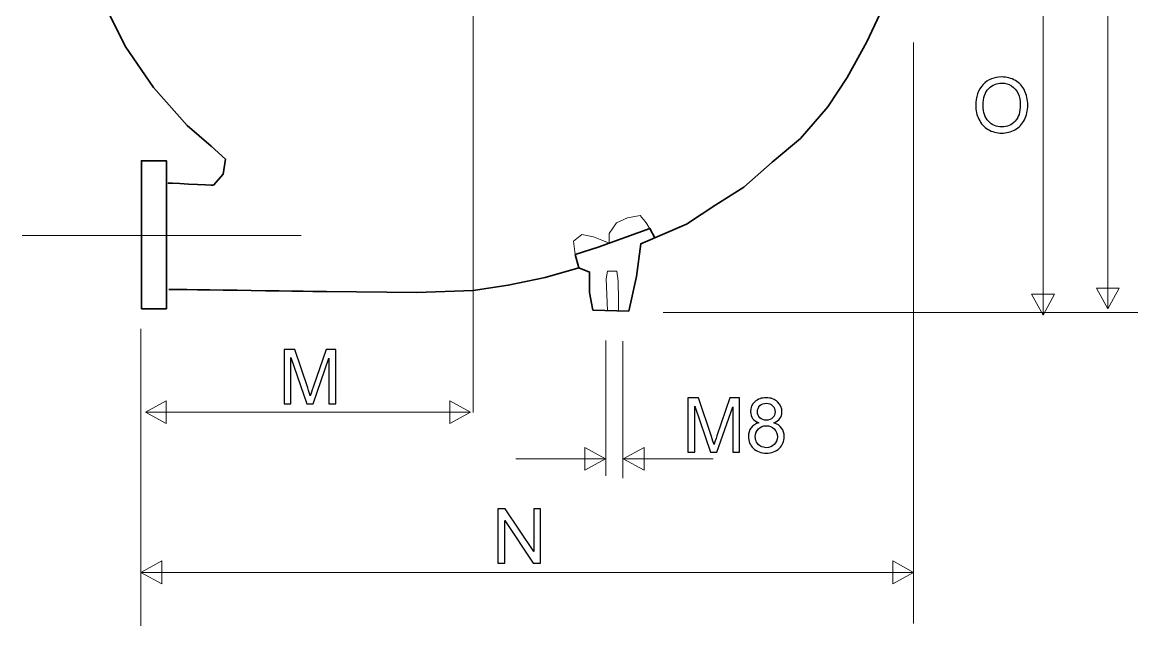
# Model space of a CAD drawing. Header units: inches. Extents: x 3020 to 5920, y 3172 to 5272.
# Drawn here: x 4797.9 to 5254.3, y 4440.3 to 4687.4 of the extents above; entities that cross this region are included whole.
import ezdxf
from ezdxf.lldxf.tags import DXFTag

# ---------------------------------------------------------------- set-up
doc = ezdxf.new("R2010")
doc.units = ezdxf.units.IN
doc.header["$MEASUREMENT"] = 0
doc.layers.add('Layer 1', color=7, linetype='Continuous')
tags = doc.linetypes.add('New Line3', pattern=[2.5, 0.5, -0.5, 1, -0.5]).pattern_tags.tags
tags[10:11] = [DXFTag(74, 4), DXFTag(75, 0), DXFTag(340, '0'), DXFTag(46, 1.0), DXFTag(50, 0.0), DXFTag(44, 0.0), DXFTag(45, 0.0)]
tags[8:9] = [DXFTag(74, 4), DXFTag(75, 0), DXFTag(340, '0'), DXFTag(46, 1.0), DXFTag(50, 0.0), DXFTag(44, 0.0), DXFTag(45, 0.0)]
tags[6:7] = [DXFTag(74, 4), DXFTag(75, 0), DXFTag(340, '0'), DXFTag(46, 1.0), DXFTag(50, 0.0), DXFTag(44, 0.0), DXFTag(45, 0.0)]
tags[4:5] = [DXFTag(74, 4), DXFTag(75, 0), DXFTag(340, '0'), DXFTag(46, 1.0), DXFTag(50, 0.0), DXFTag(44, 0.0), DXFTag(45, 0.0)]
tags = doc.linetypes.add('New Line4', pattern=[0.8, 0.5, -0.3]).pattern_tags.tags
tags[6:7] = [DXFTag(74, 4), DXFTag(75, 0), DXFTag(340, '0'), DXFTag(46, 1.0), DXFTag(50, 0.0), DXFTag(44, 0.0), DXFTag(45, 0.0)]
tags[4:5] = [DXFTag(74, 4), DXFTag(75, 0), DXFTag(340, '0'), DXFTag(46, 1.0), DXFTag(50, 0.0), DXFTag(44, 0.0), DXFTag(45, 0.0)]

msp = doc.modelspace()

# ---------------------------------------------------------------- linework, layer by layer
at = {"layer": 'Layer 1', "color": 250, "lineweight": 35}
msp.add_lwpolyline([(4846.68, 4570.09), (4856.92, 4570.09), (4856.92, 4630.66), (4846.68, 4630.66), (4846.68, 4570.09)], close=True, dxfattribs=at)
at = {"layer": 'Layer 1', "color": 250, "lineweight": 18}
for points in [[(5242.02, 4926.74), (5242.02, 4926.74), (5242.02, 4570.01), (5242.02, 4570.01)], [(5215.54, 4748.38), (5215.54, 4748.38), (5215.54, 4567.48), (5215.54, 4567.48)], [(5162.55, 4679.13), (5162.55, 4679.13), (5162.55, 4441.17), (5162.55, 4441.17)], [(5060.15, 4568.49), (5060.15, 4568.49), (5254.26, 4568.49), (5254.26, 4568.49)], [(4846.45, 4561.82), (4846.45, 4561.82), (4846.45, 4440.28), (4846.45, 4440.28)], [(5036.64, 4557.1), (5036.64, 4557.1), (5036.64, 4501.64), (5036.64, 4501.64)], [(5043.66, 4556.84), (5043.66, 4556.84), (5043.66, 4500.74), (5043.66, 4500.74)], [(4848.29, 4527.73), (4848.29, 4527.73), (4981.36, 4527.73), (4981.36, 4527.73)], [(4999.81, 4508.6), (4999.81, 4508.6), (5036.55, 4508.6), (5036.55, 4508.6)], [(5080.55, 4508.6), (5080.55, 4508.6), (5043.81, 4508.6), (5043.81, 4508.6)], [(4846.45, 4462.12), (4846.45, 4462.12), (5162.55, 4462.12), (5162.55, 4462.12)]]:
    msp.add_open_spline(points, degree=3, dxfattribs=at)
at = {"layer": 'Layer 1', "color": 250, "lineweight": 35}
for points, knots in [([(4857.88, 4577.99), (4861.89, 4577.99), (4922.38, 4577.1), (4922.38, 4577.1), (4922.38, 4577.1), (4922.38, 4577.1), (4959.3, 4576.65), (4959.3, 4576.65), (4959.3, 4576.65), (4959.3, 4576.65), (4982.43, 4577.54), (4982.43, 4577.54), (4982.43, 4577.54), (4982.43, 4577.54), (4996.66, 4579.77), (4996.66, 4579.77), (4996.66, 4579.77), (4996.66, 4579.77), (5011.79, 4582.88), (5011.79, 4582.88), (5011.79, 4582.88), (5011.79, 4582.88), (5025.57, 4586.88), (5025.57, 4586.88), (5025.57, 4586.88), (5025.57, 4586.88), (5030.02, 4585.1), (5030.02, 4585.1), (5030.02, 4585.1), (5030.02, 4585.1), (5030.02, 4576.65), (5030.02, 4576.65), (5030.02, 4576.65), (5030.02, 4576.65), (5031.36, 4569.54), (5031.36, 4569.54), (5031.36, 4569.54), (5031.36, 4569.54), (5046.03, 4569.09), (5046.03, 4569.09), (5046.03, 4569.09), (5046.03, 4569.09), (5049.15, 4583.32), (5049.15, 4583.32), (5049.15, 4583.32), (5049.15, 4583.32), (5050.93, 4596.67), (5050.93, 4596.67), (5050.93, 4596.67), (5050.93, 4596.67), (5069.61, 4604.68), (5069.61, 4604.68), (5069.61, 4604.68), (5069.61, 4604.68), (5081.62, 4612.68), (5081.62, 4612.68), (5081.62, 4612.68), (5081.62, 4612.68), (5093.18, 4619.8), (5093.18, 4619.8), (5093.18, 4619.8), (5093.18, 4619.8), (5104.75, 4630.03), (5104.75, 4630.03), (5104.75, 4630.03), (5104.75, 4630.03), (5116.31, 4639.81), (5116.31, 4639.81), (5116.31, 4639.81), (5116.31, 4639.81), (5127.43, 4652.71), (5127.43, 4652.71), (5127.43, 4652.71), (5127.43, 4652.71), (5135.44, 4664.72), (5135.44, 4664.72), (5135.44, 4664.72), (5135.44, 4664.72), (5143.45, 4679.4), (5143.45, 4679.4), (5143.45, 4679.4), (5143.45, 4679.4), (5149.67, 4692.75), (5149.67, 4692.75), (5149.67, 4692.75), (5149.67, 4692.75), (5155.46, 4710.09), (5155.46, 4710.09), (5155.46, 4710.09), (5155.46, 4710.09), (5160.35, 4729.66), (5160.35, 4729.66), (5160.35, 4729.66), (5160.35, 4729.66), (5161.68, 4743.9), (5161.68, 4743.9), (5161.68, 4743.9), (5161.68, 4743.9), (5161.68, 4760.36), (5161.68, 4760.36), (5161.68, 4760.36), (5161.68, 4760.36), (5159.9, 4773.7), (5159.9, 4773.7), (5159.9, 4773.7), (5159.9, 4773.7), (5157.68, 4785.71), (5157.68, 4785.71), (5157.68, 4785.71), (5157.68, 4785.71), (5153.68, 4799.05), (5153.68, 4799.05), (5153.68, 4799.05), (5153.68, 4799.05), (5148.78, 4813.73), (5148.78, 4813.73), (5148.78, 4813.73), (5148.78, 4813.73), (5144.62, 4824.62), (5144.62, 4824.62), (5144.62, 4824.62), (5144.62, 4824.62), (5140.15, 4834.04), (5140.15, 4834.04), (5140.15, 4834.04), (5140.15, 4834.04), (5135.69, 4841.2), (5135.69, 4841.2), (5135.69, 4841.2), (5135.69, 4841.2), (5124.76, 4854.65), (5124.76, 4854.65), (5124.76, 4854.65), (5124.76, 4854.65), (5103.86, 4876.45), (5103.86, 4876.45), (5103.86, 4876.45), (5103.86, 4876.45), (5089.63, 4887.57), (5089.63, 4887.57), (5089.63, 4887.57), (5089.63, 4887.57), (5073.61, 4899.13), (5073.61, 4899.13), (5073.61, 4899.13), (5073.61, 4899.13), (5046.03, 4912.03), (5046.03, 4912.03), (5046.03, 4912.03), (5046.03, 4912.03), (5026.46, 4919.15), (5026.46, 4919.15), (5026.46, 4919.15), (5026.46, 4919.15), (4989.99, 4923.15), (4989.99, 4923.15), (4989.99, 4923.15), (4989.99, 4923.15), (4972.2, 4922.71), (4972.2, 4922.71), (4972.2, 4922.71), (4972.2, 4922.71), (4953.96, 4920.93), (4953.96, 4920.93), (4953.96, 4920.93), (4953.96, 4920.93), (4937.5, 4917.81), (4937.5, 4917.81), (4937.5, 4917.81), (4937.5, 4917.81), (4924.16, 4912.03), (4924.16, 4912.03), (4924.16, 4912.03), (4924.16, 4912.03), (4906.37, 4904.47), (4906.37, 4904.47), (4906.37, 4904.47), (4906.37, 4904.47), (4886.35, 4893.35), (4886.35, 4893.35), (4886.35, 4893.35), (4886.35, 4893.35), (4871.23, 4880.9), (4871.23, 4880.9), (4871.23, 4880.9), (4871.23, 4880.9), (4855.22, 4863.99), (4855.22, 4863.99), (4855.22, 4863.99), (4855.22, 4863.99), (4841.43, 4843.09), (4841.43, 4843.09), (4841.43, 4843.09), (4841.43, 4843.09), (4831.2, 4822.63), (4831.2, 4822.63), (4831.2, 4822.63), (4831.2, 4822.63), (4825.41, 4805.72), (4825.41, 4805.72), (4825.41, 4805.72), (4825.41, 4805.72), (4821.86, 4787.49), (4821.86, 4787.49), (4821.86, 4787.49), (4821.86, 4787.49), (4817.85, 4764.36), (4817.85, 4764.36), (4817.85, 4764.36), (4817.85, 4764.36), (4818.74, 4743.45), (4818.74, 4743.45), (4818.74, 4743.45), (4818.74, 4743.45), (4822.75, 4719.88), (4822.75, 4719.88), (4822.75, 4719.88), (4822.75, 4719.88), (4831.2, 4695.41), (4831.2, 4695.41), (4831.2, 4695.41), (4831.2, 4695.41), (4840.09, 4677.62), (4840.09, 4677.62), (4840.09, 4677.62), (4840.09, 4677.62), (4851.66, 4660.72), (4851.66, 4660.72), (4851.66, 4660.72), (4851.66, 4660.72), (4865.45, 4645.15), (4865.45, 4645.15), (4865.45, 4645.15), (4865.45, 4645.15), (4875.23, 4636.7), (4875.23, 4636.7), (4875.23, 4636.7), (4875.23, 4636.7), (4881.01, 4631.36), (4881.01, 4631.36), (4881.01, 4631.36), (4881.01, 4631.36), (4880.12, 4625.14), (4880.12, 4625.14), (4880.12, 4625.14), (4880.12, 4625.14), (4876.12, 4620.69), (4876.12, 4620.69), (4876.12, 4620.69), (4876.12, 4620.69), (4855.22, 4621.58), (4857.44, 4621.58)], [0, 0, 0, 0, 0.015873, 0.015873, 0.015873, 0.015873, 0.031746, 0.031746, 0.031746, 0.031746, 0.047619, 0.047619, 0.047619, 0.047619, 0.063492, 0.063492, 0.063492, 0.063492, 0.079365, 0.079365, 0.079365, 0.079365, 0.095238, 0.095238, 0.095238, 0.095238, 0.111111, 0.111111, 0.111111, 0.111111, 0.126984, 0.126984, 0.126984, 0.126984, 0.142857, 0.142857, 0.142857, 0.142857, 0.15873, 0.15873, 0.15873, 0.15873, 0.174603, 0.174603, 0.174603, 0.174603, 0.190476, 0.190476, 0.190476, 0.190476, 0.206349, 0.206349, 0.206349, 0.206349, 0.222222, 0.222222, 0.222222, 0.222222, 0.238095, 0.238095, 0.238095, 0.238095, 0.253968, 0.253968, 0.253968, 0.253968, 0.269841, 0.269841, 0.269841, 0.269841, 0.285714, 0.285714, 0.285714, 0.285714, 0.301587, 0.301587, 0.301587, 0.301587, 0.31746, 0.31746, 0.31746, 0.31746, 0.333333, 0.333333, 0.333333, 0.333333, 0.349206, 0.349206, 0.349206, 0.349206, 0.365079, 0.365079, 0.365079, 0.365079, 0.380952, 0.380952, 0.380952, 0.380952, 0.396825, 0.396825, 0.396825, 0.396825, 0.412698, 0.412698, 0.412698, 0.412698, 0.428571, 0.428571, 0.428571, 0.428571, 0.444444, 0.444444, 0.444444, 0.444444, 0.460317, 0.460317, 0.460317, 0.460317, 0.47619, 0.47619, 0.47619, 0.47619, 0.492063, 0.492063, 0.492063, 0.492063, 0.507937, 0.507937, 0.507937, 0.507937, 0.52381, 0.52381, 0.52381, 0.52381, 0.539683, 0.539683, 0.539683, 0.539683, 0.555556, 0.555556, 0.555556, 0.555556, 0.571429, 0.571429, 0.571429, 0.571429, 0.587302, 0.587302, 0.587302, 0.587302, 0.603175, 0.603175, 0.603175, 0.603175, 0.619048, 0.619048, 0.619048, 0.619048, 0.634921, 0.634921, 0.634921, 0.634921, 0.650794, 0.650794, 0.650794, 0.650794, 0.666667, 0.666667, 0.666667, 0.666667, 0.68254, 0.68254, 0.68254, 0.68254, 0.698413, 0.698413, 0.698413, 0.698413, 0.714286, 0.714286, 0.714286, 0.714286, 0.730159, 0.730159, 0.730159, 0.730159, 0.746032, 0.746032, 0.746032, 0.746032, 0.761905, 0.761905, 0.761905, 0.761905, 0.777778, 0.777778, 0.777778, 0.777778, 0.793651, 0.793651, 0.793651, 0.793651, 0.809524, 0.809524, 0.809524, 0.809524, 0.825397, 0.825397, 0.825397, 0.825397, 0.84127, 0.84127, 0.84127, 0.84127, 0.857143, 0.857143, 0.857143, 0.857143, 0.873016, 0.873016, 0.873016, 0.873016, 0.888889, 0.888889, 0.888889, 0.888889, 0.904762, 0.904762, 0.904762, 0.904762, 0.920635, 0.920635, 0.920635, 0.920635, 0.936508, 0.936508, 0.936508, 0.936508, 0.952381, 0.952381, 0.952381, 0.952381, 0.968254, 0.968254, 0.968254, 0.968254, 0.984127, 0.984127, 0.984127, 0.984127, 1, 1, 1, 1]), ([(5025.57, 4586.88), (5025.57, 4586.88), (5024.18, 4592.27), (5024.18, 4592.27), (5024.18, 4592.27), (5024.18, 4592.27), (5033.5, 4595.23), (5033.5, 4595.23), (5033.5, 4595.23), (5033.5, 4595.23), (5054.64, 4602.97), (5054.64, 4602.97), (5054.64, 4602.97), (5054.64, 4602.97), (5056.75, 4599.16), (5056.75, 4599.16)], [0, 0, 0, 0, 0.25, 0.25, 0.25, 0.25, 0.5, 0.5, 0.5, 0.5, 0.75, 0.75, 0.75, 0.75, 1, 1, 1, 1])]:
    msp.add_open_spline(points, degree=3, knots=knots, dxfattribs=at)
at = {"layer": 'Layer 1', "color": 250, "linetype": 'New Line4', "lineweight": 18}
msp.add_open_spline([(4982.43, 4915.72), (4982.43, 4915.72), (4982.43, 4527.59), (4982.43, 4527.59)], degree=3, dxfattribs=at)
at = {"layer": 'Layer 1', "color": 250}
for points, knots in [([(5188.02, 4653.19), (5188.02, 4656.88), (5189.01, 4659.77), (5190.99, 4661.85), (5190.99, 4661.85), (5192.97, 4663.94), (5195.53, 4664.98), (5198.66, 4664.98), (5198.66, 4664.98), (5200.71, 4664.98), (5202.56, 4664.49), (5204.21, 4663.52), (5204.21, 4663.52), (5205.85, 4662.53), (5207.11, 4661.17), (5207.97, 4659.41), (5207.97, 4659.41), (5208.84, 4657.66), (5209.27, 4655.67), (5209.27, 4653.45), (5209.27, 4653.45), (5209.27, 4651.2), (5208.82, 4649.18), (5207.91, 4647.4), (5207.91, 4647.4), (5207, 4645.62), (5205.71, 4644.28), (5204.04, 4643.36), (5204.04, 4643.36), (5202.37, 4642.45), (5200.58, 4641.99), (5198.65, 4641.99), (5198.65, 4641.99), (5196.55, 4641.99), (5194.68, 4642.49), (5193.04, 4643.51), (5193.04, 4643.51), (5191.39, 4644.52), (5190.14, 4645.9), (5189.29, 4647.65), (5189.29, 4647.65), (5188.44, 4649.39), (5188.02, 4651.24), (5188.02, 4653.19)], [0, 0, 0, 0, 0.090909, 0.090909, 0.090909, 0.090909, 0.181818, 0.181818, 0.181818, 0.181818, 0.272727, 0.272727, 0.272727, 0.272727, 0.363636, 0.363636, 0.363636, 0.363636, 0.454545, 0.454545, 0.454545, 0.454545, 0.545455, 0.545455, 0.545455, 0.545455, 0.636364, 0.636364, 0.636364, 0.636364, 0.727273, 0.727273, 0.727273, 0.727273, 0.818182, 0.818182, 0.818182, 0.818182, 0.909091, 0.909091, 0.909091, 0.909091, 1, 1, 1, 1]), ([(5191.05, 4653.15), (5191.05, 4650.47), (5191.77, 4648.36), (5193.21, 4646.82), (5193.21, 4646.82), (5194.65, 4645.28), (5196.46, 4644.51), (5198.63, 4644.51), (5198.63, 4644.51), (5200.85, 4644.51), (5202.67, 4645.28), (5204.09, 4646.84), (5204.09, 4646.84), (5205.52, 4648.4), (5206.24, 4650.61), (5206.24, 4653.47), (5206.24, 4653.47), (5206.24, 4655.27), (5205.93, 4656.85), (5205.32, 4658.2), (5205.32, 4658.2), (5204.71, 4659.55), (5203.81, 4660.6), (5202.64, 4661.34), (5202.64, 4661.34), (5201.46, 4662.08), (5200.14, 4662.45), (5198.68, 4662.45), (5198.68, 4662.45), (5196.59, 4662.45), (5194.8, 4661.74), (5193.3, 4660.31), (5193.3, 4660.31), (5191.8, 4658.88), (5191.05, 4656.49), (5191.05, 4653.15)], [0, 0, 0, 0, 0.111111, 0.111111, 0.111111, 0.111111, 0.222222, 0.222222, 0.222222, 0.222222, 0.333333, 0.333333, 0.333333, 0.333333, 0.444444, 0.444444, 0.444444, 0.444444, 0.555556, 0.555556, 0.555556, 0.555556, 0.666667, 0.666667, 0.666667, 0.666667, 0.777778, 0.777778, 0.777778, 0.777778, 0.888889, 0.888889, 0.888889, 0.888889, 1, 1, 1, 1]), ([(4905.02, 4531.17), (4905.02, 4531.17), (4905.02, 4553.39), (4905.02, 4553.39), (4905.02, 4553.39), (4905.02, 4553.39), (4909.44, 4553.39), (4909.44, 4553.39), (4909.44, 4553.39), (4909.44, 4553.39), (4914.7, 4537.65), (4914.7, 4537.65), (4914.7, 4537.65), (4915.19, 4536.19), (4915.55, 4535.09), (4915.76, 4534.36), (4915.76, 4534.36), (4916.02, 4535.17), (4916.41, 4536.36), (4916.95, 4537.93), (4916.95, 4537.93), (4916.95, 4537.93), (4922.27, 4553.39), (4922.27, 4553.39), (4922.27, 4553.39), (4922.27, 4553.39), (4926.22, 4553.39), (4926.22, 4553.39), (4926.22, 4553.39), (4926.22, 4553.39), (4926.22, 4531.17), (4926.22, 4531.17), (4926.22, 4531.17), (4926.22, 4531.17), (4923.39, 4531.17), (4923.39, 4531.17), (4923.39, 4531.17), (4923.39, 4531.17), (4923.39, 4549.77), (4923.39, 4549.77), (4923.39, 4549.77), (4923.39, 4549.77), (4916.93, 4531.17), (4916.93, 4531.17), (4916.93, 4531.17), (4916.93, 4531.17), (4914.28, 4531.17), (4914.28, 4531.17), (4914.28, 4531.17), (4914.28, 4531.17), (4907.85, 4550.08), (4907.85, 4550.08), (4907.85, 4550.08), (4907.85, 4550.08), (4907.85, 4531.17), (4907.85, 4531.17), (4907.85, 4531.17), (4907.85, 4531.17), (4905.02, 4531.17), (4905.02, 4531.17)], [0, 0, 0, 0, 0.066667, 0.066667, 0.066667, 0.066667, 0.133333, 0.133333, 0.133333, 0.133333, 0.2, 0.2, 0.2, 0.2, 0.266667, 0.266667, 0.266667, 0.266667, 0.333333, 0.333333, 0.333333, 0.333333, 0.4, 0.4, 0.4, 0.4, 0.466667, 0.466667, 0.466667, 0.466667, 0.533333, 0.533333, 0.533333, 0.533333, 0.6, 0.6, 0.6, 0.6, 0.666667, 0.666667, 0.666667, 0.666667, 0.733333, 0.733333, 0.733333, 0.733333, 0.8, 0.8, 0.8, 0.8, 0.866667, 0.866667, 0.866667, 0.866667, 0.933333, 0.933333, 0.933333, 0.933333, 1, 1, 1, 1]), ([(5070.18, 4511.31), (5070.18, 4511.31), (5070.18, 4533.53), (5070.18, 4533.53), (5070.18, 4533.53), (5070.18, 4533.53), (5074.61, 4533.53), (5074.61, 4533.53), (5074.61, 4533.53), (5074.61, 4533.53), (5079.87, 4517.79), (5079.87, 4517.79), (5079.87, 4517.79), (5080.36, 4516.33), (5080.71, 4515.23), (5080.93, 4514.5), (5080.93, 4514.5), (5081.18, 4515.31), (5081.58, 4516.5), (5082.12, 4518.07), (5082.12, 4518.07), (5082.12, 4518.07), (5087.43, 4533.53), (5087.43, 4533.53), (5087.43, 4533.53), (5087.43, 4533.53), (5091.39, 4533.53), (5091.39, 4533.53), (5091.39, 4533.53), (5091.39, 4533.53), (5091.39, 4511.31), (5091.39, 4511.31), (5091.39, 4511.31), (5091.39, 4511.31), (5088.56, 4511.31), (5088.56, 4511.31), (5088.56, 4511.31), (5088.56, 4511.31), (5088.56, 4529.91), (5088.56, 4529.91), (5088.56, 4529.91), (5088.56, 4529.91), (5082.1, 4511.31), (5082.1, 4511.31), (5082.1, 4511.31), (5082.1, 4511.31), (5079.45, 4511.31), (5079.45, 4511.31), (5079.45, 4511.31), (5079.45, 4511.31), (5073.02, 4530.22), (5073.02, 4530.22), (5073.02, 4530.22), (5073.02, 4530.22), (5073.02, 4511.31), (5073.02, 4511.31), (5073.02, 4511.31), (5073.02, 4511.31), (5070.18, 4511.31), (5070.18, 4511.31)], [0, 0, 0, 0, 0.066667, 0.066667, 0.066667, 0.066667, 0.133333, 0.133333, 0.133333, 0.133333, 0.2, 0.2, 0.2, 0.2, 0.266667, 0.266667, 0.266667, 0.266667, 0.333333, 0.333333, 0.333333, 0.333333, 0.4, 0.4, 0.4, 0.4, 0.466667, 0.466667, 0.466667, 0.466667, 0.533333, 0.533333, 0.533333, 0.533333, 0.6, 0.6, 0.6, 0.6, 0.666667, 0.666667, 0.666667, 0.666667, 0.733333, 0.733333, 0.733333, 0.733333, 0.8, 0.8, 0.8, 0.8, 0.866667, 0.866667, 0.866667, 0.866667, 0.933333, 0.933333, 0.933333, 0.933333, 1, 1, 1, 1]), ([(5099.23, 4523.36), (5098.1, 4523.77), (5097.26, 4524.36), (5096.71, 4525.13), (5096.71, 4525.13), (5096.17, 4525.9), (5095.89, 4526.82), (5095.89, 4527.89), (5095.89, 4527.89), (5095.89, 4529.51), (5096.47, 4530.86), (5097.64, 4531.97), (5097.64, 4531.97), (5098.8, 4533.07), (5100.34, 4533.62), (5102.27, 4533.62), (5102.27, 4533.62), (5104.21, 4533.62), (5105.78, 4533.06), (5106.96, 4531.93), (5106.96, 4531.93), (5108.14, 4530.8), (5108.73, 4529.43), (5108.73, 4527.81), (5108.73, 4527.81), (5108.73, 4526.78), (5108.46, 4525.89), (5107.92, 4525.12), (5107.92, 4525.12), (5107.38, 4524.36), (5106.56, 4523.77), (5105.46, 4523.36), (5105.46, 4523.36), (5106.82, 4522.91), (5107.86, 4522.2), (5108.58, 4521.2), (5108.58, 4521.2), (5109.28, 4520.22), (5109.64, 4519.03), (5109.64, 4517.66), (5109.64, 4517.66), (5109.64, 4515.76), (5108.97, 4514.16), (5107.63, 4512.87), (5107.63, 4512.87), (5106.28, 4511.57), (5104.51, 4510.93), (5102.32, 4510.93), (5102.32, 4510.93), (5100.13, 4510.93), (5098.36, 4511.57), (5097.02, 4512.87), (5097.02, 4512.87), (5095.67, 4514.17), (5095, 4515.79), (5095, 4517.73), (5095, 4517.73), (5095, 4519.18), (5095.37, 4520.39), (5096.1, 4521.36), (5096.1, 4521.36), (5096.83, 4522.34), (5097.88, 4523), (5099.23, 4523.36)], [0, 0, 0, 0, 0.0625, 0.0625, 0.0625, 0.0625, 0.125, 0.125, 0.125, 0.125, 0.1875, 0.1875, 0.1875, 0.1875, 0.25, 0.25, 0.25, 0.25, 0.3125, 0.3125, 0.3125, 0.3125, 0.375, 0.375, 0.375, 0.375, 0.4375, 0.4375, 0.4375, 0.4375, 0.5, 0.5, 0.5, 0.5, 0.5625, 0.5625, 0.5625, 0.5625, 0.625, 0.625, 0.625, 0.625, 0.6875, 0.6875, 0.6875, 0.6875, 0.75, 0.75, 0.75, 0.75, 0.8125, 0.8125, 0.8125, 0.8125, 0.875, 0.875, 0.875, 0.875, 0.9375, 0.9375, 0.9375, 0.9375, 1, 1, 1, 1]), ([(5098.68, 4527.98), (5098.68, 4526.93), (5099.02, 4526.07), (5099.7, 4525.4), (5099.7, 4525.4), (5100.37, 4524.74), (5101.25, 4524.4), (5102.34, 4524.4), (5102.34, 4524.4), (5103.39, 4524.4), (5104.25, 4524.73), (5104.92, 4525.39), (5104.92, 4525.39), (5105.59, 4526.06), (5105.93, 4526.87), (5105.93, 4527.83), (5105.93, 4527.83), (5105.93, 4528.83), (5105.58, 4529.67), (5104.89, 4530.35), (5104.89, 4530.35), (5104.2, 4531.03), (5103.34, 4531.38), (5102.3, 4531.38), (5102.3, 4531.38), (5101.26, 4531.38), (5100.4, 4531.04), (5099.71, 4530.38), (5099.71, 4530.38), (5099.02, 4529.71), (5098.68, 4528.91), (5098.68, 4527.98)], [0, 0, 0, 0, 0.125, 0.125, 0.125, 0.125, 0.25, 0.25, 0.25, 0.25, 0.375, 0.375, 0.375, 0.375, 0.5, 0.5, 0.5, 0.5, 0.625, 0.625, 0.625, 0.625, 0.75, 0.75, 0.75, 0.75, 0.875, 0.875, 0.875, 0.875, 1, 1, 1, 1]), ([(5097.8, 4517.72), (5097.8, 4516.94), (5097.99, 4516.18), (5098.36, 4515.46), (5098.36, 4515.46), (5098.72, 4514.73), (5099.27, 4514.17), (5100, 4513.77), (5100, 4513.77), (5100.73, 4513.37), (5101.51, 4513.17), (5102.35, 4513.17), (5102.35, 4513.17), (5103.65, 4513.17), (5104.73, 4513.59), (5105.58, 4514.43), (5105.58, 4514.43), (5106.43, 4515.27), (5106.85, 4516.34), (5106.85, 4517.63), (5106.85, 4517.63), (5106.85, 4518.94), (5106.42, 4520.03), (5105.54, 4520.89), (5105.54, 4520.89), (5104.67, 4521.75), (5103.57, 4522.18), (5102.26, 4522.18), (5102.26, 4522.18), (5100.97, 4522.18), (5099.91, 4521.75), (5099.07, 4520.9), (5099.07, 4520.9), (5098.23, 4520.05), (5097.8, 4518.99), (5097.8, 4517.72)], [0, 0, 0, 0, 0.111111, 0.111111, 0.111111, 0.111111, 0.222222, 0.222222, 0.222222, 0.222222, 0.333333, 0.333333, 0.333333, 0.333333, 0.444444, 0.444444, 0.444444, 0.444444, 0.555556, 0.555556, 0.555556, 0.555556, 0.666667, 0.666667, 0.666667, 0.666667, 0.777778, 0.777778, 0.777778, 0.777778, 0.888889, 0.888889, 0.888889, 0.888889, 1, 1, 1, 1]), ([(4992.49, 4465.94), (4992.49, 4465.94), (4992.49, 4488.16), (4992.49, 4488.16), (4992.49, 4488.16), (4992.49, 4488.16), (4995.5, 4488.16), (4995.5, 4488.16), (4995.5, 4488.16), (4995.5, 4488.16), (5007.17, 4470.72), (5007.17, 4470.72), (5007.17, 4470.72), (5007.17, 4470.72), (5007.17, 4488.16), (5007.17, 4488.16), (5007.17, 4488.16), (5007.17, 4488.16), (5009.99, 4488.16), (5009.99, 4488.16), (5009.99, 4488.16), (5009.99, 4488.16), (5009.99, 4465.94), (5009.99, 4465.94), (5009.99, 4465.94), (5009.99, 4465.94), (5006.98, 4465.94), (5006.98, 4465.94), (5006.98, 4465.94), (5006.98, 4465.94), (4995.31, 4483.4), (4995.31, 4483.4), (4995.31, 4483.4), (4995.31, 4483.4), (4995.31, 4465.94), (4995.31, 4465.94), (4995.31, 4465.94), (4995.31, 4465.94), (4992.49, 4465.94), (4992.49, 4465.94)], [0, 0, 0, 0, 0.1, 0.1, 0.1, 0.1, 0.2, 0.2, 0.2, 0.2, 0.3, 0.3, 0.3, 0.3, 0.4, 0.4, 0.4, 0.4, 0.5, 0.5, 0.5, 0.5, 0.6, 0.6, 0.6, 0.6, 0.7, 0.7, 0.7, 0.7, 0.8, 0.8, 0.8, 0.8, 0.9, 0.9, 0.9, 0.9, 1, 1, 1, 1])]:
    msp.add_open_spline(points, degree=3, knots=knots, dxfattribs=at)
at = {"layer": 'Layer 1', "color": 250, "lineweight": 9}
for points, knots in [([(5188.02, 4653.19), (5188.02, 4656.88), (5189.01, 4659.77), (5190.99, 4661.85), (5190.99, 4661.85), (5192.97, 4663.94), (5195.53, 4664.98), (5198.66, 4664.98), (5198.66, 4664.98), (5200.71, 4664.98), (5202.56, 4664.49), (5204.21, 4663.52), (5204.21, 4663.52), (5205.85, 4662.53), (5207.11, 4661.17), (5207.97, 4659.41), (5207.97, 4659.41), (5208.84, 4657.66), (5209.27, 4655.67), (5209.27, 4653.45), (5209.27, 4653.45), (5209.27, 4651.2), (5208.82, 4649.18), (5207.91, 4647.4), (5207.91, 4647.4), (5207, 4645.62), (5205.71, 4644.28), (5204.04, 4643.36), (5204.04, 4643.36), (5202.37, 4642.45), (5200.58, 4641.99), (5198.65, 4641.99), (5198.65, 4641.99), (5196.55, 4641.99), (5194.68, 4642.49), (5193.04, 4643.51), (5193.04, 4643.51), (5191.39, 4644.52), (5190.14, 4645.9), (5189.29, 4647.65), (5189.29, 4647.65), (5188.44, 4649.39), (5188.02, 4651.24), (5188.02, 4653.19)], [0, 0, 0, 0, 0.090909, 0.090909, 0.090909, 0.090909, 0.181818, 0.181818, 0.181818, 0.181818, 0.272727, 0.272727, 0.272727, 0.272727, 0.363636, 0.363636, 0.363636, 0.363636, 0.454545, 0.454545, 0.454545, 0.454545, 0.545455, 0.545455, 0.545455, 0.545455, 0.636364, 0.636364, 0.636364, 0.636364, 0.727273, 0.727273, 0.727273, 0.727273, 0.818182, 0.818182, 0.818182, 0.818182, 0.909091, 0.909091, 0.909091, 0.909091, 1, 1, 1, 1]), ([(5191.05, 4653.15), (5191.05, 4650.47), (5191.77, 4648.36), (5193.21, 4646.82), (5193.21, 4646.82), (5194.65, 4645.28), (5196.46, 4644.51), (5198.63, 4644.51), (5198.63, 4644.51), (5200.85, 4644.51), (5202.67, 4645.28), (5204.09, 4646.84), (5204.09, 4646.84), (5205.52, 4648.4), (5206.24, 4650.61), (5206.24, 4653.47), (5206.24, 4653.47), (5206.24, 4655.27), (5205.93, 4656.85), (5205.32, 4658.2), (5205.32, 4658.2), (5204.71, 4659.55), (5203.81, 4660.6), (5202.64, 4661.34), (5202.64, 4661.34), (5201.46, 4662.08), (5200.14, 4662.45), (5198.68, 4662.45), (5198.68, 4662.45), (5196.59, 4662.45), (5194.8, 4661.74), (5193.3, 4660.31), (5193.3, 4660.31), (5191.8, 4658.88), (5191.05, 4656.49), (5191.05, 4653.15)], [0, 0, 0, 0, 0.111111, 0.111111, 0.111111, 0.111111, 0.222222, 0.222222, 0.222222, 0.222222, 0.333333, 0.333333, 0.333333, 0.333333, 0.444444, 0.444444, 0.444444, 0.444444, 0.555556, 0.555556, 0.555556, 0.555556, 0.666667, 0.666667, 0.666667, 0.666667, 0.777778, 0.777778, 0.777778, 0.777778, 0.888889, 0.888889, 0.888889, 0.888889, 1, 1, 1, 1]), ([(4905.02, 4531.17), (4905.02, 4531.17), (4905.02, 4553.39), (4905.02, 4553.39), (4905.02, 4553.39), (4905.02, 4553.39), (4909.44, 4553.39), (4909.44, 4553.39), (4909.44, 4553.39), (4909.44, 4553.39), (4914.7, 4537.65), (4914.7, 4537.65), (4914.7, 4537.65), (4915.19, 4536.19), (4915.55, 4535.09), (4915.76, 4534.36), (4915.76, 4534.36), (4916.02, 4535.17), (4916.41, 4536.36), (4916.95, 4537.93), (4916.95, 4537.93), (4916.95, 4537.93), (4922.27, 4553.39), (4922.27, 4553.39), (4922.27, 4553.39), (4922.27, 4553.39), (4926.22, 4553.39), (4926.22, 4553.39), (4926.22, 4553.39), (4926.22, 4553.39), (4926.22, 4531.17), (4926.22, 4531.17), (4926.22, 4531.17), (4926.22, 4531.17), (4923.39, 4531.17), (4923.39, 4531.17), (4923.39, 4531.17), (4923.39, 4531.17), (4923.39, 4549.77), (4923.39, 4549.77), (4923.39, 4549.77), (4923.39, 4549.77), (4916.93, 4531.17), (4916.93, 4531.17), (4916.93, 4531.17), (4916.93, 4531.17), (4914.28, 4531.17), (4914.28, 4531.17), (4914.28, 4531.17), (4914.28, 4531.17), (4907.85, 4550.08), (4907.85, 4550.08), (4907.85, 4550.08), (4907.85, 4550.08), (4907.85, 4531.17), (4907.85, 4531.17), (4907.85, 4531.17), (4907.85, 4531.17), (4905.02, 4531.17), (4905.02, 4531.17)], [0, 0, 0, 0, 0.066667, 0.066667, 0.066667, 0.066667, 0.133333, 0.133333, 0.133333, 0.133333, 0.2, 0.2, 0.2, 0.2, 0.266667, 0.266667, 0.266667, 0.266667, 0.333333, 0.333333, 0.333333, 0.333333, 0.4, 0.4, 0.4, 0.4, 0.466667, 0.466667, 0.466667, 0.466667, 0.533333, 0.533333, 0.533333, 0.533333, 0.6, 0.6, 0.6, 0.6, 0.666667, 0.666667, 0.666667, 0.666667, 0.733333, 0.733333, 0.733333, 0.733333, 0.8, 0.8, 0.8, 0.8, 0.866667, 0.866667, 0.866667, 0.866667, 0.933333, 0.933333, 0.933333, 0.933333, 1, 1, 1, 1]), ([(5070.18, 4511.31), (5070.18, 4511.31), (5070.18, 4533.53), (5070.18, 4533.53), (5070.18, 4533.53), (5070.18, 4533.53), (5074.61, 4533.53), (5074.61, 4533.53), (5074.61, 4533.53), (5074.61, 4533.53), (5079.87, 4517.79), (5079.87, 4517.79), (5079.87, 4517.79), (5080.36, 4516.33), (5080.71, 4515.23), (5080.93, 4514.5), (5080.93, 4514.5), (5081.18, 4515.31), (5081.58, 4516.5), (5082.12, 4518.07), (5082.12, 4518.07), (5082.12, 4518.07), (5087.43, 4533.53), (5087.43, 4533.53), (5087.43, 4533.53), (5087.43, 4533.53), (5091.39, 4533.53), (5091.39, 4533.53), (5091.39, 4533.53), (5091.39, 4533.53), (5091.39, 4511.31), (5091.39, 4511.31), (5091.39, 4511.31), (5091.39, 4511.31), (5088.56, 4511.31), (5088.56, 4511.31), (5088.56, 4511.31), (5088.56, 4511.31), (5088.56, 4529.91), (5088.56, 4529.91), (5088.56, 4529.91), (5088.56, 4529.91), (5082.1, 4511.31), (5082.1, 4511.31), (5082.1, 4511.31), (5082.1, 4511.31), (5079.45, 4511.31), (5079.45, 4511.31), (5079.45, 4511.31), (5079.45, 4511.31), (5073.02, 4530.22), (5073.02, 4530.22), (5073.02, 4530.22), (5073.02, 4530.22), (5073.02, 4511.31), (5073.02, 4511.31), (5073.02, 4511.31), (5073.02, 4511.31), (5070.18, 4511.31), (5070.18, 4511.31)], [0, 0, 0, 0, 0.066667, 0.066667, 0.066667, 0.066667, 0.133333, 0.133333, 0.133333, 0.133333, 0.2, 0.2, 0.2, 0.2, 0.266667, 0.266667, 0.266667, 0.266667, 0.333333, 0.333333, 0.333333, 0.333333, 0.4, 0.4, 0.4, 0.4, 0.466667, 0.466667, 0.466667, 0.466667, 0.533333, 0.533333, 0.533333, 0.533333, 0.6, 0.6, 0.6, 0.6, 0.666667, 0.666667, 0.666667, 0.666667, 0.733333, 0.733333, 0.733333, 0.733333, 0.8, 0.8, 0.8, 0.8, 0.866667, 0.866667, 0.866667, 0.866667, 0.933333, 0.933333, 0.933333, 0.933333, 1, 1, 1, 1]), ([(5099.23, 4523.36), (5098.1, 4523.77), (5097.26, 4524.36), (5096.71, 4525.13), (5096.71, 4525.13), (5096.17, 4525.9), (5095.89, 4526.82), (5095.89, 4527.89), (5095.89, 4527.89), (5095.89, 4529.51), (5096.47, 4530.86), (5097.64, 4531.97), (5097.64, 4531.97), (5098.8, 4533.07), (5100.34, 4533.62), (5102.27, 4533.62), (5102.27, 4533.62), (5104.21, 4533.62), (5105.78, 4533.06), (5106.96, 4531.93), (5106.96, 4531.93), (5108.14, 4530.8), (5108.73, 4529.43), (5108.73, 4527.81), (5108.73, 4527.81), (5108.73, 4526.78), (5108.46, 4525.89), (5107.92, 4525.12), (5107.92, 4525.12), (5107.38, 4524.36), (5106.56, 4523.77), (5105.46, 4523.36), (5105.46, 4523.36), (5106.82, 4522.91), (5107.86, 4522.2), (5108.58, 4521.2), (5108.58, 4521.2), (5109.28, 4520.22), (5109.64, 4519.03), (5109.64, 4517.66), (5109.64, 4517.66), (5109.64, 4515.76), (5108.97, 4514.16), (5107.63, 4512.87), (5107.63, 4512.87), (5106.28, 4511.57), (5104.51, 4510.93), (5102.32, 4510.93), (5102.32, 4510.93), (5100.13, 4510.93), (5098.36, 4511.57), (5097.02, 4512.87), (5097.02, 4512.87), (5095.67, 4514.17), (5095, 4515.79), (5095, 4517.73), (5095, 4517.73), (5095, 4519.18), (5095.37, 4520.39), (5096.1, 4521.36), (5096.1, 4521.36), (5096.83, 4522.34), (5097.88, 4523), (5099.23, 4523.36)], [0, 0, 0, 0, 0.0625, 0.0625, 0.0625, 0.0625, 0.125, 0.125, 0.125, 0.125, 0.1875, 0.1875, 0.1875, 0.1875, 0.25, 0.25, 0.25, 0.25, 0.3125, 0.3125, 0.3125, 0.3125, 0.375, 0.375, 0.375, 0.375, 0.4375, 0.4375, 0.4375, 0.4375, 0.5, 0.5, 0.5, 0.5, 0.5625, 0.5625, 0.5625, 0.5625, 0.625, 0.625, 0.625, 0.625, 0.6875, 0.6875, 0.6875, 0.6875, 0.75, 0.75, 0.75, 0.75, 0.8125, 0.8125, 0.8125, 0.8125, 0.875, 0.875, 0.875, 0.875, 0.9375, 0.9375, 0.9375, 0.9375, 1, 1, 1, 1]), ([(5098.68, 4527.98), (5098.68, 4526.93), (5099.02, 4526.07), (5099.7, 4525.4), (5099.7, 4525.4), (5100.37, 4524.74), (5101.25, 4524.4), (5102.34, 4524.4), (5102.34, 4524.4), (5103.39, 4524.4), (5104.25, 4524.73), (5104.92, 4525.39), (5104.92, 4525.39), (5105.59, 4526.06), (5105.93, 4526.87), (5105.93, 4527.83), (5105.93, 4527.83), (5105.93, 4528.83), (5105.58, 4529.67), (5104.89, 4530.35), (5104.89, 4530.35), (5104.2, 4531.03), (5103.34, 4531.38), (5102.3, 4531.38), (5102.3, 4531.38), (5101.26, 4531.38), (5100.4, 4531.04), (5099.71, 4530.38), (5099.71, 4530.38), (5099.02, 4529.71), (5098.68, 4528.91), (5098.68, 4527.98)], [0, 0, 0, 0, 0.125, 0.125, 0.125, 0.125, 0.25, 0.25, 0.25, 0.25, 0.375, 0.375, 0.375, 0.375, 0.5, 0.5, 0.5, 0.5, 0.625, 0.625, 0.625, 0.625, 0.75, 0.75, 0.75, 0.75, 0.875, 0.875, 0.875, 0.875, 1, 1, 1, 1]), ([(5097.8, 4517.72), (5097.8, 4516.94), (5097.99, 4516.18), (5098.36, 4515.46), (5098.36, 4515.46), (5098.72, 4514.73), (5099.27, 4514.17), (5100, 4513.77), (5100, 4513.77), (5100.73, 4513.37), (5101.51, 4513.17), (5102.35, 4513.17), (5102.35, 4513.17), (5103.65, 4513.17), (5104.73, 4513.59), (5105.58, 4514.43), (5105.58, 4514.43), (5106.43, 4515.27), (5106.85, 4516.34), (5106.85, 4517.63), (5106.85, 4517.63), (5106.85, 4518.94), (5106.42, 4520.03), (5105.54, 4520.89), (5105.54, 4520.89), (5104.67, 4521.75), (5103.57, 4522.18), (5102.26, 4522.18), (5102.26, 4522.18), (5100.97, 4522.18), (5099.91, 4521.75), (5099.07, 4520.9), (5099.07, 4520.9), (5098.23, 4520.05), (5097.8, 4518.99), (5097.8, 4517.72)], [0, 0, 0, 0, 0.111111, 0.111111, 0.111111, 0.111111, 0.222222, 0.222222, 0.222222, 0.222222, 0.333333, 0.333333, 0.333333, 0.333333, 0.444444, 0.444444, 0.444444, 0.444444, 0.555556, 0.555556, 0.555556, 0.555556, 0.666667, 0.666667, 0.666667, 0.666667, 0.777778, 0.777778, 0.777778, 0.777778, 0.888889, 0.888889, 0.888889, 0.888889, 1, 1, 1, 1]), ([(4992.49, 4465.94), (4992.49, 4465.94), (4992.49, 4488.16), (4992.49, 4488.16), (4992.49, 4488.16), (4992.49, 4488.16), (4995.5, 4488.16), (4995.5, 4488.16), (4995.5, 4488.16), (4995.5, 4488.16), (5007.17, 4470.72), (5007.17, 4470.72), (5007.17, 4470.72), (5007.17, 4470.72), (5007.17, 4488.16), (5007.17, 4488.16), (5007.17, 4488.16), (5007.17, 4488.16), (5009.99, 4488.16), (5009.99, 4488.16), (5009.99, 4488.16), (5009.99, 4488.16), (5009.99, 4465.94), (5009.99, 4465.94), (5009.99, 4465.94), (5009.99, 4465.94), (5006.98, 4465.94), (5006.98, 4465.94), (5006.98, 4465.94), (5006.98, 4465.94), (4995.31, 4483.4), (4995.31, 4483.4), (4995.31, 4483.4), (4995.31, 4483.4), (4995.31, 4465.94), (4995.31, 4465.94), (4995.31, 4465.94), (4995.31, 4465.94), (4992.49, 4465.94), (4992.49, 4465.94)], [0, 0, 0, 0, 0.1, 0.1, 0.1, 0.1, 0.2, 0.2, 0.2, 0.2, 0.3, 0.3, 0.3, 0.3, 0.4, 0.4, 0.4, 0.4, 0.5, 0.5, 0.5, 0.5, 0.6, 0.6, 0.6, 0.6, 0.7, 0.7, 0.7, 0.7, 0.8, 0.8, 0.8, 0.8, 0.9, 0.9, 0.9, 0.9, 1, 1, 1, 1])]:
    msp.add_open_spline(points, degree=3, knots=knots, dxfattribs=at)
at = {"layer": 'Layer 1', "color": 250, "lineweight": 18}
for points, knots in [([(5024.18, 4592.27), (5024.18, 4592.27), (5023.5, 4597.73), (5023.5, 4597.73), (5023.5, 4597.73), (5023.5, 4597.73), (5026.91, 4600.46), (5026.91, 4600.46), (5026.91, 4600.46), (5026.91, 4600.46), (5031.68, 4599.55), (5031.68, 4599.55), (5031.68, 4599.55), (5031.68, 4599.55), (5035.09, 4598.19), (5035.09, 4598.19), (5035.09, 4598.19), (5035.09, 4598.19), (5038.1, 4596.91), (5038.1, 4596.91), (5038.1, 4596.91), (5038.1, 4596.91), (5038.05, 4600.92), (5038.05, 4600.92), (5038.05, 4600.92), (5038.05, 4600.92), (5041, 4605.24), (5041, 4605.24), (5041, 4605.24), (5041, 4605.24), (5045.55, 4607.29), (5045.55, 4607.29), (5045.55, 4607.29), (5045.55, 4607.29), (5050.77, 4608.2), (5050.77, 4608.2), (5050.77, 4608.2), (5052.59, 4606.38), (5054.64, 4602.97), (5054.64, 4602.97)], [0, 0, 0, 0, 0.1, 0.1, 0.1, 0.1, 0.2, 0.2, 0.2, 0.2, 0.3, 0.3, 0.3, 0.3, 0.4, 0.4, 0.4, 0.4, 0.5, 0.5, 0.5, 0.5, 0.6, 0.6, 0.6, 0.6, 0.7, 0.7, 0.7, 0.7, 0.8, 0.8, 0.8, 0.8, 0.9, 0.9, 0.9, 0.9, 1, 1, 1, 1]), ([(5037.35, 4569.35), (5037.35, 4569.35), (5036.8, 4582.26), (5036.8, 4582.26), (5036.8, 4582.26), (5036.8, 4582.26), (5037.36, 4585.45), (5037.36, 4585.45), (5037.36, 4585.45), (5037.36, 4585.45), (5041.23, 4585.45), (5041.23, 4585.45), (5041.23, 4585.45), (5041.23, 4585.45), (5041.68, 4581.35), (5041.68, 4581.35), (5041.68, 4581.35), (5041.68, 4581.35), (5041.91, 4573.84), (5041.91, 4573.84), (5041.91, 4573.84), (5041.91, 4573.84), (5041.89, 4569.22), (5041.89, 4569.22)], [0, 0, 0, 0, 0.166667, 0.166667, 0.166667, 0.166667, 0.333333, 0.333333, 0.333333, 0.333333, 0.5, 0.5, 0.5, 0.5, 0.666667, 0.666667, 0.666667, 0.666667, 0.833333, 0.833333, 0.833333, 0.833333, 1, 1, 1, 1]), ([(5246.71, 4578.53), (5246.71, 4578.53), (5242.02, 4570.01), (5242.02, 4570.01), (5242.02, 4570.01), (5242.02, 4570.01), (5237.34, 4578.53), (5237.34, 4578.53), (5237.34, 4578.53), (5237.34, 4578.53), (5246.71, 4578.53), (5246.71, 4578.53)], [0, 0, 0, 0, 0.333333, 0.333333, 0.333333, 0.333333, 0.666667, 0.666667, 0.666667, 0.666667, 1, 1, 1, 1]), ([(5220.22, 4576), (5220.22, 4576), (5215.54, 4567.48), (5215.54, 4567.48), (5215.54, 4567.48), (5215.54, 4567.48), (5210.85, 4576), (5210.85, 4576), (5210.85, 4576), (5210.85, 4576), (5220.22, 4576), (5220.22, 4576)], [0, 0, 0, 0, 0.333333, 0.333333, 0.333333, 0.333333, 0.666667, 0.666667, 0.666667, 0.666667, 1, 1, 1, 1]), ([(4856.81, 4532.41), (4856.81, 4532.41), (4848.29, 4527.73), (4848.29, 4527.73), (4848.29, 4527.73), (4848.29, 4527.73), (4856.81, 4523.04), (4856.81, 4523.04), (4856.81, 4523.04), (4856.81, 4523.04), (4856.81, 4532.41), (4856.81, 4532.41)], [0, 0, 0, 0, 0.333333, 0.333333, 0.333333, 0.333333, 0.666667, 0.666667, 0.666667, 0.666667, 1, 1, 1, 1]), ([(4972.85, 4532.41), (4972.85, 4532.41), (4981.36, 4527.73), (4981.36, 4527.73), (4981.36, 4527.73), (4981.36, 4527.73), (4972.85, 4523.04), (4972.85, 4523.04), (4972.85, 4523.04), (4972.85, 4523.04), (4972.85, 4532.41), (4972.85, 4532.41)], [0, 0, 0, 0, 0.333333, 0.333333, 0.333333, 0.333333, 0.666667, 0.666667, 0.666667, 0.666667, 1, 1, 1, 1]), ([(5028.04, 4513.29), (5028.04, 4513.29), (5036.55, 4508.6), (5036.55, 4508.6), (5036.55, 4508.6), (5036.55, 4508.6), (5028.04, 4503.92), (5028.04, 4503.92), (5028.04, 4503.92), (5028.04, 4503.92), (5028.04, 4513.29), (5028.04, 4513.29)], [0, 0, 0, 0, 0.333333, 0.333333, 0.333333, 0.333333, 0.666667, 0.666667, 0.666667, 0.666667, 1, 1, 1, 1]), ([(5052.33, 4503.92), (5052.33, 4503.92), (5043.81, 4508.6), (5043.81, 4508.6), (5043.81, 4508.6), (5043.81, 4508.6), (5052.33, 4513.29), (5052.33, 4513.29), (5052.33, 4513.29), (5052.33, 4513.29), (5052.33, 4503.92), (5052.33, 4503.92)], [0, 0, 0, 0, 0.333333, 0.333333, 0.333333, 0.333333, 0.666667, 0.666667, 0.666667, 0.666667, 1, 1, 1, 1]), ([(4854.97, 4466.81), (4854.97, 4466.81), (4846.45, 4462.12), (4846.45, 4462.12), (4846.45, 4462.12), (4846.45, 4462.12), (4854.97, 4457.44), (4854.97, 4457.44), (4854.97, 4457.44), (4854.97, 4457.44), (4854.97, 4466.81), (4854.97, 4466.81)], [0, 0, 0, 0, 0.333333, 0.333333, 0.333333, 0.333333, 0.666667, 0.666667, 0.666667, 0.666667, 1, 1, 1, 1]), ([(5154.03, 4466.81), (5154.03, 4466.81), (5162.55, 4462.12), (5162.55, 4462.12), (5162.55, 4462.12), (5162.55, 4462.12), (5154.03, 4457.44), (5154.03, 4457.44), (5154.03, 4457.44), (5154.03, 4457.44), (5154.03, 4466.81), (5154.03, 4466.81)], [0, 0, 0, 0, 0.333333, 0.333333, 0.333333, 0.333333, 0.666667, 0.666667, 0.666667, 0.666667, 1, 1, 1, 1])]:
    msp.add_open_spline(points, degree=3, knots=knots, dxfattribs=at)
at = {"layer": 'Layer 1', "color": 250, "linetype": 'New Line3', "lineweight": 18}
msp.add_open_spline([(4797.95, 4599.99), (4797.95, 4599.99), (4912, 4599.99), (4912, 4599.99)], degree=3, dxfattribs=at)

doc.saveas('drawing.dxf')
